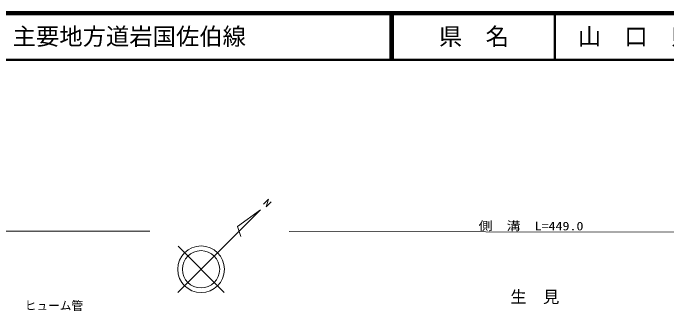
# Model space of a CAD drawing. Units: millimetres, scale not verified. Extents: x 40000 to 680000, y 20000 to 380000.
# Drawn here: x 216817 to 356996, y 316198 to 380000 of the extents above; entities that cross this region are included whole.
import ezdxf
from ezdxf.enums import TextEntityAlignment as Align

# ---------------------------------------------------------------- set-up
doc = ezdxf.new("R2010")
doc.units = ezdxf.units.MM
doc.header["$LTSCALE"] = 1000
for name, color, linetype, lineweight in [('M-TTL', 2, 'Continuous', 140), ('M-TTL-LINE', 7, 'Continuous', 50), ('S-BGD', 1, 'Continuous', 13), ('S-BGD-HTXT', 6, 'Continuous', 13)]:
    doc.layers.add(name, color=color, linetype=linetype, lineweight=lineweight)
doc.layers.add('M-TTL-TXT', color=7, linetype='Continuous')
doc.styles.add('ＭＳ ゴシック', font='')
doc.styles.get('ＭＳ ゴシック').set_extended_font_data('MS Gothic')

msp = doc.modelspace()

# ---------------------------------------------------------------- linework, layer by layer
at = {"layer": 'M-TTL'}
msp.add_line((680000, 380000), (40000, 380000), dxfattribs=at)
at = {"layer": 'M-TTL-LINE'}
for p, q in [((297750, 380000), (297750, 370000)), ((298250, 380000), (298250, 370000)), ((333000, 380000), (333000, 370000)), ((40000, 370000), (680000, 370000))]:
    msp.add_line(p, q, dxfattribs=at)
at = {"layer": 'S-BGD'}
for p, q in [((270481, 339044), (271574, 340134)), ((271574, 340134), (271043, 338474)), ((271043, 338474), (272134, 339573)), ((269867, 337817), (252159, 320170)), ((269867, 337817), (264911, 334290)), ((264911, 334290), (265614, 332167)), ((262058, 320153), (252176, 330069))]:
    msp.add_line(p, q, dxfattribs=at)
for radius in [5000, 4000]:
    msp.add_circle((257117, 325111), radius, dxfattribs=at)
at = {"layer": 'S-BGD-HTXT'}
for p, q in [((80455, 333531), (246133, 333247)), ((276012, 333196), (519831, 332777))]:
    msp.add_line(p, q, dxfattribs=at)

# ---------------------------------------------------------------- texts
at = {"layer": 'M-TTL-TXT', "style": 'ＭＳ ゴシック'}
msp.add_text('主要地方道岩国佐伯線', height=3666, dxfattribs=at).set_placement((216734, 375000), align=Align.MIDDLE_LEFT)
for s, p in [('県\u3000名', (315625, 375000)), ('山\u3000口\u3000県', (350375, 375000))]:
    msp.add_text(s, height=3666, dxfattribs=at).set_placement(p, align=Align.MIDDLE_CENTER)
at = {"layer": 'S-BGD', "style": 'ＭＳ ゴシック'}
msp.add_text('生\u3000見', height=2566, rotation=359.9, dxfattribs=at).set_placement((323420, 317157), align=Align.BOTTOM_LEFT)
at = {"layer": 'S-BGD-HTXT', "style": 'ＭＳ ゴシック', "width": 1.2}
msp.add_text('側\u3000溝  L=449.0', height=1833, rotation=359.9, dxfattribs=at).set_placement((316628, 332940), align=Align.BOTTOM_LEFT)
at = {"layer": 'S-BGD-HTXT', "style": 'ＭＳ ゴシック'}
msp.add_text('ヒューム管', height=1833, rotation=359.9, dxfattribs=at).set_placement((219330, 315869), align=Align.BOTTOM_LEFT)

doc.saveas('drawing.dxf')
